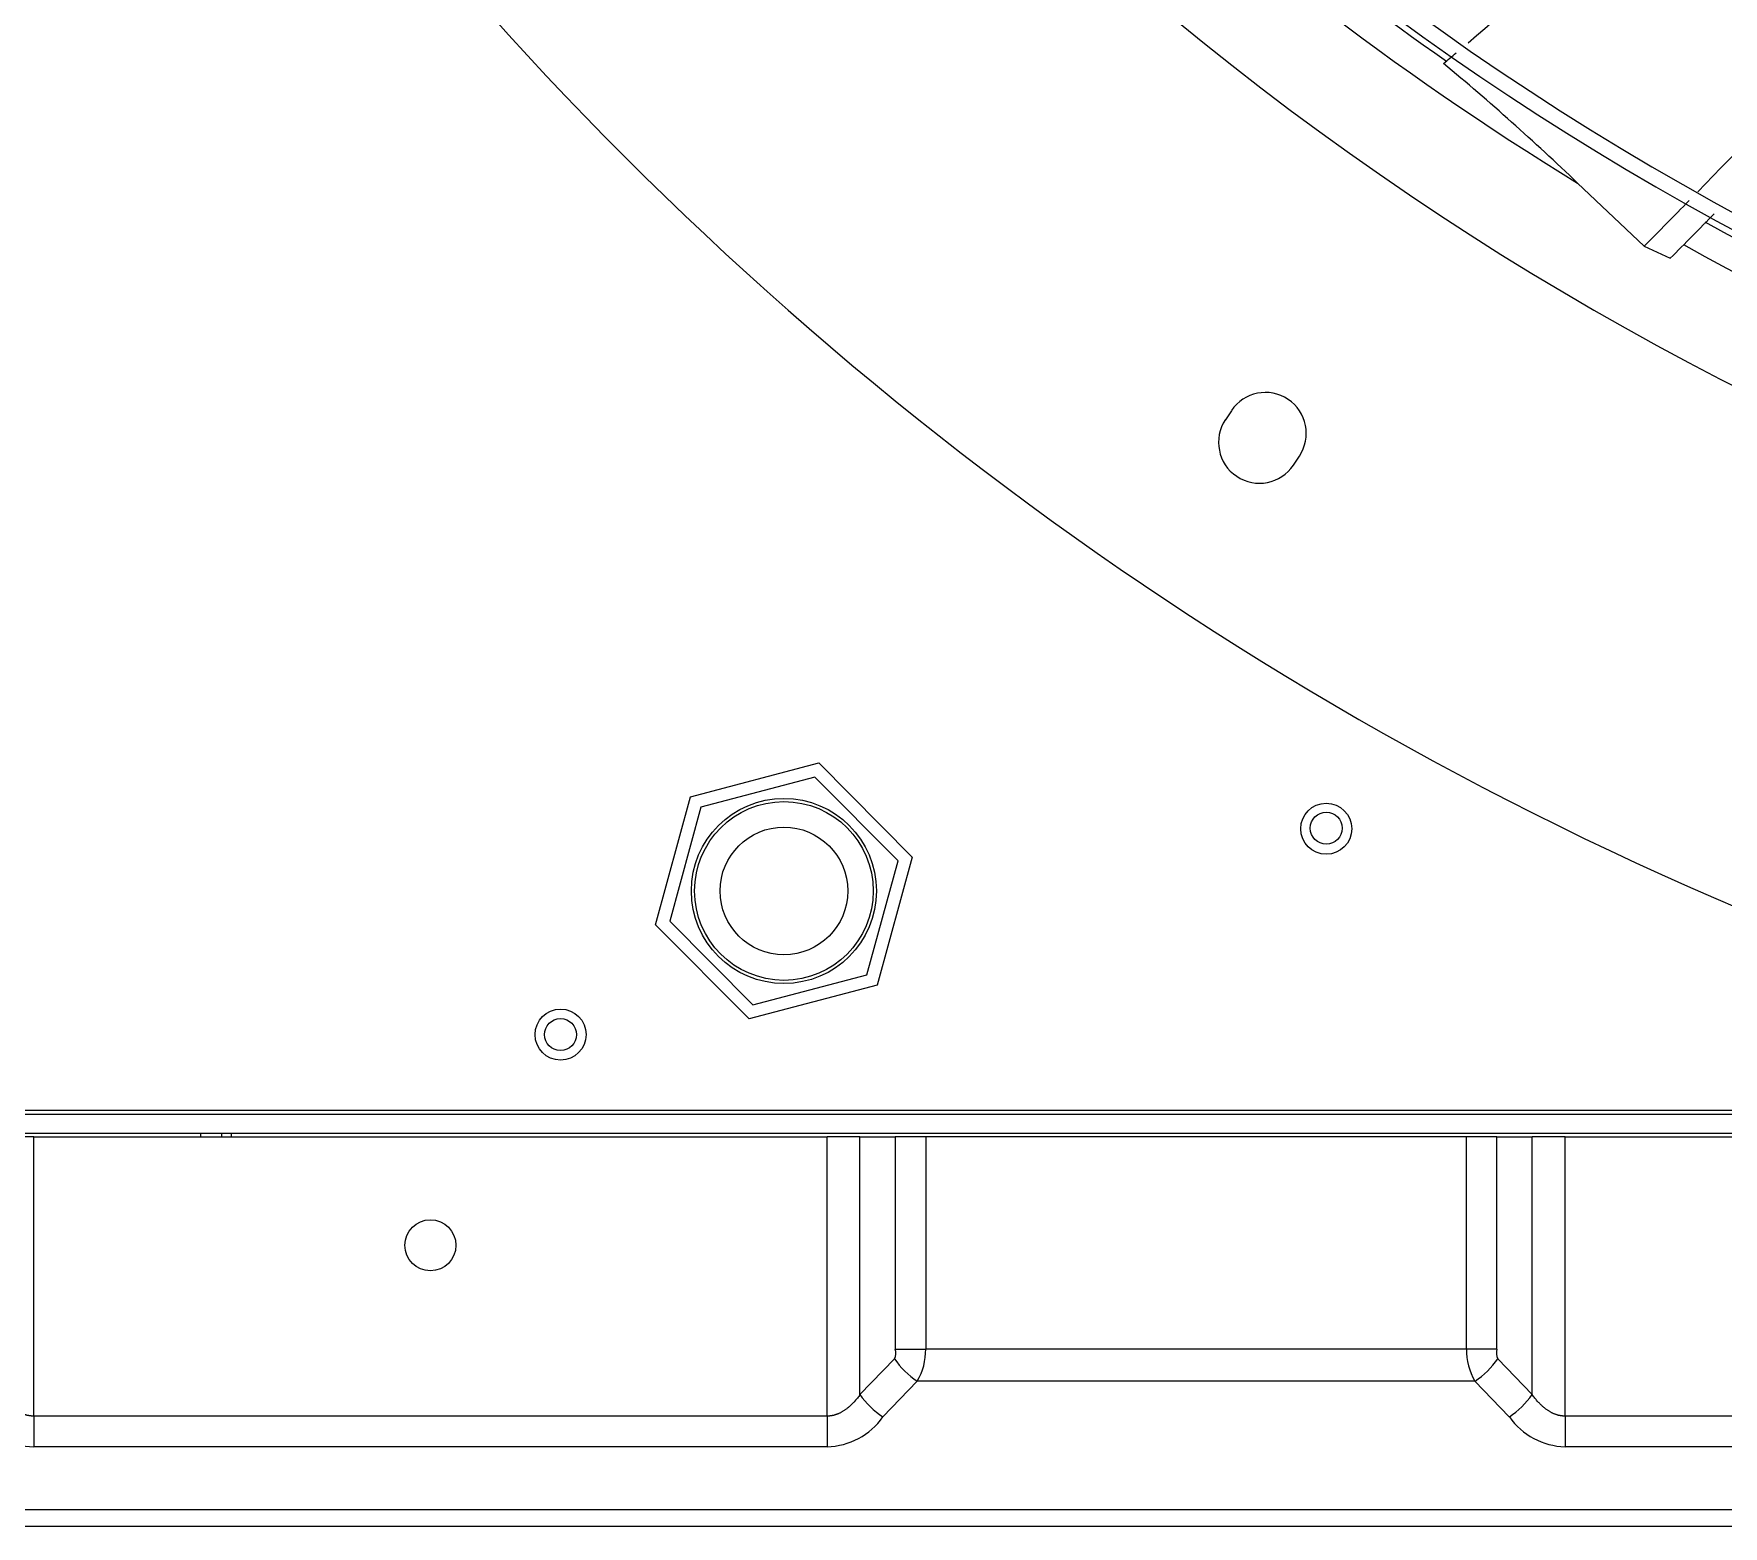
# Model space of a CAD drawing. Header units: millimetres. Extents: x 113490 to 142599, y -20467 to 115.
# Drawn here: x 133195.7 to 133460.5, y -11964.5 to -11730.7 of the extents above; entities that cross this region are included whole.
import ezdxf

# ---------------------------------------------------------------- set-up
doc = ezdxf.new("R2010")
doc.units = ezdxf.units.MM
doc.layers.add('DV3_0', color=7, linetype='Continuous')

msp = doc.modelspace()

# ---------------------------------------------------------------- linework, layer by layer
at = {"layer": 'DV3_0', "color": 7, "linetype": 'Continuous', "lineweight": 15}
for p, q in [((133437.63, -11754.1), (133448.07, -11764)), ((133448.07, -11764), (133452.16, -11765.89)), ((133383.38, -11789.76), (133382.44, -11791.17)), ((133393.08, -11798.28), (133394.02, -11796.87)), ((133298.61, -11850.23), (133318.71, -11844.94)), ((133318.71, -11844.94), (133333.34, -11859.7)), ((133318.11, -11847.14), (133300.21, -11851.85)), ((133331.13, -11860.28), (133318.11, -11847.14)), ((133293.14, -11870.28), (133298.61, -11850.23)), ((133300.21, -11851.85), (133295.35, -11869.7)), ((133326.26, -11878.13), (133331.13, -11860.28)), ((133333.34, -11859.7), (133327.87, -11879.75)), ((133295.35, -11869.7), (133308.37, -11882.84)), ((133307.77, -11885.04), (133293.14, -11870.28)), ((133327.87, -11879.75), (133307.77, -11885.04)), ((133308.37, -11882.84), (133326.26, -11878.13)), ((134175.58, -11899.99), (133181.67, -11899.99)), ((134175.58, -11902.99), (133181.67, -11902.99)), ((133195.68, -11903.49), (133190.51, -11903.49)), ((133195.68, -11903.49), (133320, -11903.49)), ((133226.64, -11903.49), (133226.64, -11902.99)), ((133325.16, -11903.49), (133320, -11903.49)), ((133325.16, -11903.49), (133330.69, -11903.49)), ((133335.46, -11903.49), (133330.69, -11903.49)), ((133420.22, -11903.49), (133335.46, -11903.49)), ((133424.99, -11903.49), (133420.22, -11903.49)), ((133424.99, -11903.49), (133430.51, -11903.49)), ((133435.68, -11903.49), (133430.51, -11903.49)), ((133435.68, -11903.49), (133560, -11903.49)), ((133117.62, -11964.49), (134232.86, -11964.49))]:
    msp.add_line(p, q, dxfattribs=at)
at = {"layer": 'DV3_0', "color": 7, "linetype": 'Continuous', "lineweight": 20}
for p, q in [((134188.84, -11899.39), (133168.6, -11899.39)), ((133195.68, -11947.25), (133195.68, -11903.49)), ((133221.84, -11903.49), (133221.84, -11902.99)), ((133225.16, -11903.49), (133225.16, -11902.99)), ((133320, -11947.25), (133320, -11903.49)), ((133325.16, -11943.87), (133325.16, -11903.49)), ((133330.69, -11903.49), (133330.69, -11936.74)), ((133335.46, -11903.49), (133335.46, -11936.74)), ((133420.22, -11936.74), (133420.22, -11903.49)), ((133424.99, -11936.74), (133424.99, -11903.49)), ((133430.51, -11943.87), (133430.51, -11903.49)), ((133435.68, -11947.25), (133435.68, -11903.49)), ((133330.55, -11938.28), (133325.16, -11943.87)), ((133330.69, -11936.74), (133335.46, -11936.74)), ((133420.22, -11936.74), (133335.46, -11936.74)), ((133424.99, -11936.74), (133420.22, -11936.74)), ((133430.51, -11943.87), (133425.13, -11938.28)), ((133334.13, -11941.77), (133328.74, -11947.36)), ((133421.55, -11941.77), (133334.13, -11941.77)), ((133426.93, -11947.36), (133421.55, -11941.77)), ((133320, -11947.25), (133195.68, -11947.25)), ((133195.68, -11947.25), (133195.68, -11952.04)), ((133320, -11947.25), (133320, -11952.04)), ((133560, -11947.25), (133435.68, -11947.25)), ((133435.68, -11947.25), (133435.68, -11952.04)), ((133320, -11952.04), (133195.68, -11952.04)), ((133560, -11952.04), (133435.68, -11952.04)), ((133117.62, -11961.85), (134232.86, -11961.85))]:
    msp.add_line(p, q, dxfattribs=at)
msp.add_circle((133313.24, -11864.99), 14.5, dxfattribs=at)
at = {"layer": 'DV3_0', "color": 7, "linetype": 'Continuous', "lineweight": 15}
for centre, radius in [((133313.24, -11864.99), 14), ((133398.24, -11855.25), 4), ((133398.24, -11855.15), 2.5), ((133313.24, -11864.99), 10), ((133278.23, -11887.49), 4), ((133278.23, -11887.49), 2.5), ((133257.84, -11920.49), 4)]:
    msp.add_circle(centre, radius, dxfattribs=at)
for centre, radius, start, end in [((133678.24, -11359.99), 551.5, 195.4775, 254.5225), ((132853.84, -11069), 872.24, 310.5122, 317.77416), ((132081.45, -10413.41), 1921.39, 315.69478, 319.02272), ((133678.24, -11359.99), 453.5, 225.9915, 315.56), ((133678.24, -11359.99), 457, 226.1533, 235.1467), ((133678.24, -11359.99), 456, 226.2335, 270), ((133678.24, -11359.99), 477.5, 226.9802, 313.0198), ((132853.84, -11069), 872.24, 310.18237, 310.35176), ((133156.36, -12048.7), 407.31, 46.3255, 50.2835), ((132081.45, -10413.41), 1921.39, 315.33791, 315.63669), ((132145.55, -10469.09), 1840.9, 315.21602, 315.52108), ((133678.24, -11359.99), 457, 241.1263, 267.8054), ((133388.7, -11793.31), 6.4, 326.25, 146.25), ((133387.76, -11794.72), 6.4, 146.25, 326.25)]:
    msp.add_arc(centre, radius, start, end, dxfattribs=at)
at = {"layer": 'DV3_0', "color": 7, "linetype": 'Continuous', "lineweight": 20}
for centre, radius, start, end in [((133678.24, -11359.99), 461.75, 226.1456, 238.5954), ((133678.24, -11359.99), 461.75, 240.9755, 271.3224), ((133328.9, -11937.36), 1.89, 330.7536, 19.0013), ((133326.13, -11936.97), 9.33, 329.0299, 1.4276), ((133429.55, -11936.97), 9.33, 178.573, 210.9696), ((133426.78, -11937.36), 1.89, 160.9993, 209.2458), ((133195.93, -11941.05), 10.99, 215.0741, 268.685), ((133319.75, -11941.05), 10.99, 271.315, 324.9258), ((133435.93, -11941.05), 10.99, 215.0741, 268.685)]:
    msp.add_arc(centre, radius, start, end, dxfattribs=at)
at = {"layer": 'DV3_0', "color": 7, "linetype": 'Continuous', "lineweight": 15}
for centre, major_axis, start_param, end_param in [((133334.13, -11938.28), (-4.49, 4.33), 1.144952, 1.969202), ((133421.55, -11938.28), (4.49, 4.33), 4.313983, 5.138233), ((133328.74, -11943.87), (-4.49, 4.33), 1.144952, 1.969202), ((133426.93, -11943.87), (4.49, 4.33), 4.313983, 5.138233)]:
    msp.add_ellipse(centre, major_axis=major_axis, ratio=0.436952, start_param=start_param, end_param=end_param, dxfattribs=at)
at = {"layer": 'DV3_0', "color": 7, "linetype": 'Continuous', "lineweight": 20}
for points, knots in [([(133195.68, -11947.25), (133195.63, -11947.25), (133195.53, -11947.25), (133195.39, -11947.24), (133195.24, -11947.23), (133195.09, -11947.21), (133194.95, -11947.19), (133194.8, -11947.16), (133194.65, -11947.13), (133194.5, -11947.09), (133194.35, -11947.04), (133194.2, -11946.99), (133194.05, -11946.93), (133193.9, -11946.87), (133193.74, -11946.8), (133193.58, -11946.72), (133193.42, -11946.64), (133193.26, -11946.54), (133193.1, -11946.44), (133192.93, -11946.33), (133192.76, -11946.21), (133192.59, -11946.09), (133192.42, -11945.95), (133192.24, -11945.8), (133192.06, -11945.64), (133191.88, -11945.47), (133191.69, -11945.28), (133191.5, -11945.09), (133191.31, -11944.88), (133191.11, -11944.65), (133190.91, -11944.41), (133190.71, -11944.15), (133190.58, -11943.97), (133190.51, -11943.87)], [0, 0, 0, 0, 0.024413, 0.048868, 0.073403, 0.098058, 0.122876, 0.147897, 0.173164, 0.198721, 0.224613, 0.250887, 0.277591, 0.304774, 0.33249, 0.360793, 0.38974, 0.419391, 0.449809, 0.481061, 0.513216, 0.546348, 0.580533, 0.615853, 0.652392, 0.69024, 0.729488, 0.770232, 0.812573, 0.856611, 0.902453, 0.950186, 1, 1, 1, 1]), ([(133325.16, -11943.87), (133325.1, -11943.97), (133324.96, -11944.15), (133324.76, -11944.41), (133324.57, -11944.65), (133324.37, -11944.88), (133324.18, -11945.09), (133323.99, -11945.28), (133323.8, -11945.47), (133323.62, -11945.64), (133323.44, -11945.8), (133323.26, -11945.95), (133323.09, -11946.09), (133322.92, -11946.21), (133322.75, -11946.33), (133322.58, -11946.44), (133322.42, -11946.54), (133322.26, -11946.64), (133322.1, -11946.72), (133321.94, -11946.8), (133321.78, -11946.87), (133321.63, -11946.93), (133321.48, -11946.99), (133321.32, -11947.04), (133321.17, -11947.09), (133321.02, -11947.13), (133320.88, -11947.16), (133320.73, -11947.19), (133320.58, -11947.21), (133320.44, -11947.23), (133320.29, -11947.24), (133320.15, -11947.25), (133320.05, -11947.25), (133320, -11947.25)], [0, 0, 0, 0, 0.049764, 0.097517, 0.143364, 0.187409, 0.229756, 0.270506, 0.309759, 0.347611, 0.384155, 0.419479, 0.453668, 0.486804, 0.518962, 0.550217, 0.580639, 0.610293, 0.639243, 0.667548, 0.695267, 0.722453, 0.749159, 0.775436, 0.80133, 0.82689, 0.85216, 0.877183, 0.902004, 0.92666, 0.951207, 0.975655, 1, 1, 1, 1]), ([(133435.68, -11947.25), (133435.63, -11947.25), (133435.53, -11947.25), (133435.39, -11947.24), (133435.24, -11947.23), (133435.09, -11947.21), (133434.95, -11947.19), (133434.8, -11947.16), (133434.65, -11947.13), (133434.5, -11947.09), (133434.35, -11947.04), (133434.2, -11946.99), (133434.05, -11946.93), (133433.9, -11946.87), (133433.74, -11946.8), (133433.58, -11946.72), (133433.42, -11946.64), (133433.26, -11946.54), (133433.1, -11946.44), (133432.93, -11946.33), (133432.76, -11946.21), (133432.59, -11946.09), (133432.42, -11945.95), (133432.24, -11945.8), (133432.06, -11945.64), (133431.88, -11945.47), (133431.69, -11945.28), (133431.5, -11945.09), (133431.31, -11944.88), (133431.11, -11944.65), (133430.91, -11944.41), (133430.71, -11944.15), (133430.58, -11943.97), (133430.51, -11943.87)], [0, 0, 0, 0, 0.024413, 0.048868, 0.073403, 0.098058, 0.122876, 0.147897, 0.173164, 0.198721, 0.224613, 0.250887, 0.277591, 0.304774, 0.33249, 0.360793, 0.38974, 0.419391, 0.449809, 0.481061, 0.513216, 0.546348, 0.580533, 0.615853, 0.652392, 0.69024, 0.729488, 0.770232, 0.812573, 0.856611, 0.902453, 0.950186, 1, 1, 1, 1])]:
    msp.add_open_spline(points, degree=3, knots=knots, dxfattribs=at)

doc.saveas('drawing.dxf')
